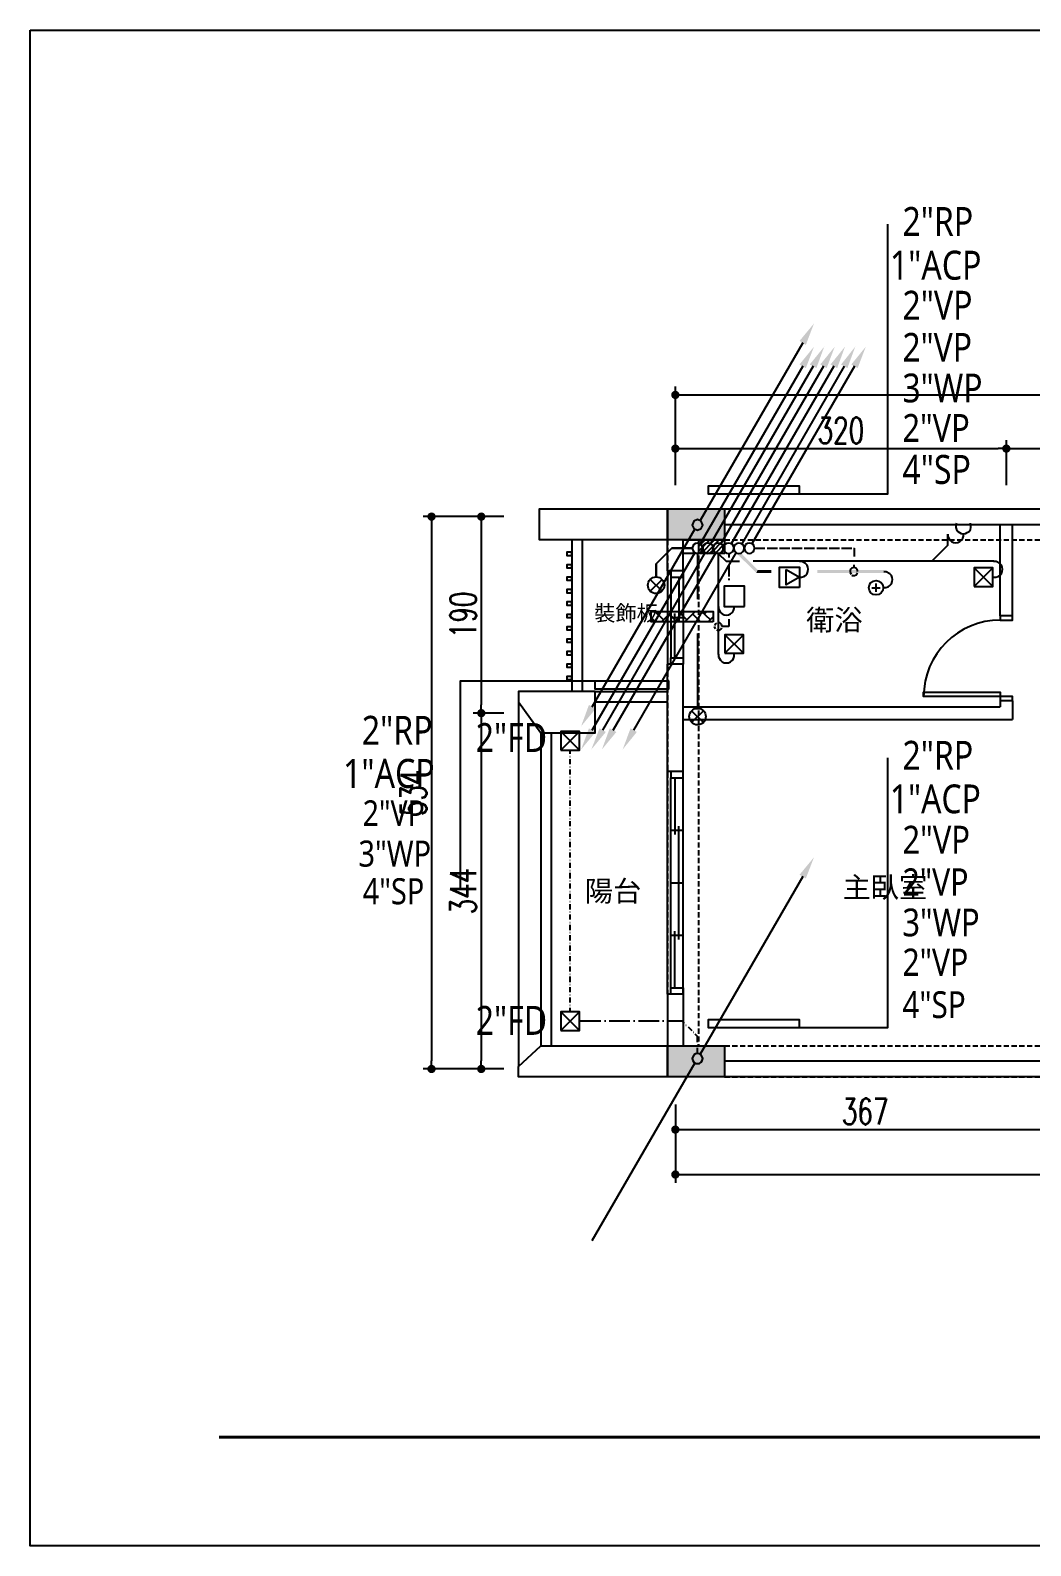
# Model space of a CAD drawing. Header units: inches. Extents: x 19 to 9919, y 324 to 1789.
# Drawn here: x 2619 to 3586, y 324 to 1789 of the extents above; entities that cross this region are included whole.
import ezdxf
from ezdxf.enums import TextEntityAlignment as Align

# ---------------------------------------------------------------- set-up
doc = ezdxf.new("R2010")
doc.units = ezdxf.units.IN
doc.header["$LTSCALE"] = 20
doc.header["$MEASUREMENT"] = 0
for name, pattern in [('DASHDOT', [1.4, 1, -0.2, 0, -0.2]), ('DASHED', [0.6, 0.5, -0.1]), ('HIDDEN', [0.375, 0.25, -0.125])]:
    doc.linetypes.add(name, pattern=pattern)
doc.layers.add('0_梁', color=30, linetype='HIDDEN', plot=False)
for name, color, linetype in [('17_柱', 6, 'Continuous'), ('19_RC牆', 4, 'Continuous'), ('20_裝飾構造物', 2, 'Continuous'), ('21_輕隔間牆', 65, 'Continuous'), ('22_平台、陽台、露台、室內階梯', 3, 'Continuous'), ('23_花台、雨庇', 3, 'Continuous'), ('24_樑', 7, 'Continuous'), ('26_樓梯、扶手、車道', 3, 'Continuous'), ('31_門窗', 134, 'Continuous'), ('34_開口', 7, 'Continuous'), ('44_空間名稱', 1, 'Continuous'), ('46_文字', 1, 'Continuous'), ('50_其他尺寸', 7, 'Continuous'), ('56_wall 材料_HATCH', 251, 'Continuous'), ('80_截斷線', 7, 'Continuous'), ('DW_Frame', 2, 'Continuous'), ('P-排水-冷氣ACP', 1, 'Continuous'), ('P-排水-套管', 5, 'Continuous'), ('P-排水-汙水SP', 30, 'Continuous'), ('P-排水-通氣VP', 3, 'Continuous'), ('P-排水-雜排水WP', 2, 'Continuous'), ('P-排水-雨水RP', 4, 'Continuous')]:
    doc.layers.add(name, color=color, linetype=linetype)
doc.styles.add('CHT', font='msjh.ttc')
doc.styles.add('DimStyUse', font='romans.shx', dxfattribs={"width": 0.7})
doc.styles.add('TG_NOTE_TEXT', font='simplex.shx', dxfattribs={"width": 0.75, "bigfont": 'chineset.shx'})
doc.styles.add('WJJ', font='')
doc.styles.get('WJJ').set_extended_font_data('Yu Gothic UI Light')
doc.dimstyles.new('DOTM', dxfattribs={"dimtxt": 25, "dimasz": 8, "dimexe": 8, "dimexo": 0.625, "dimgap": 5, "dimtad": 1, "dimdsep": 46, "dimtxsty": 'DimStyUse', "dimblk": 'DOT', "dimcen": 10, "dimdle": 8, "dimazin": 3, "dimtfac": 1, "dimtix": 1, "dimtmove": 2, "dimatfit": 3, "dimfxl": 10, "dimtolj": 1})
doc.dimstyles.new('DOTSLASHM', dxfattribs={"dimtxt": 25, "dimasz": 8, "dimexe": 8, "dimexo": 0.625, "dimgap": 5, "dimtad": 1, "dimdsep": 46, "dimtxsty": 'DimStyUse', "dimblk1": 'DOT', "dimblk2": 'ARCHTICK', "dimsah": 1, "dimcen": 10, "dimdle": 8, "dimazin": 3, "dimtfac": 1, "dimtix": 1, "dimtmove": 2, "dimatfit": 3, "dimfxl": 10, "dimtolj": 1})
doc.dimstyles.new('SLASHM', dxfattribs={"dimtxt": 25, "dimasz": 12, "dimexe": 10, "dimexo": 0.625, "dimgap": 5, "dimtad": 1, "dimdec": 1, "dimdsep": 46, "dimtxsty": 'DimStyUse', "dimblk": 'SLASH', "dimcen": 10, "dimdle": 10, "dimadec": 1, "dimazin": 2, "dimtfac": 1, "dimtix": 1, "dimtmove": 2, "dimatfit": 2, "dimldrblk": 'SLASH', "dimfxl": 1, "dimtolj": 1})

# ---------------------------------------------------------------- blocks, each defined once
blk = doc.blocks.new('A$Cc6de7170')
at = {"layer": '56_wall 材料_HATCH'}
h = blk.add_hatch(color=256, dxfattribs=at)
h.dxf.hatch_style = 1
h.paths.add_polyline_path([(55, 549), (55, 519), (0, 519), (0, 549)])
h = blk.add_hatch(color=256, dxfattribs=at)
h.dxf.hatch_style = 1
h.paths.add_polyline_path([(540.5, 494), (510.5, 494), (510.5, 549), (540.5, 549)])
h = blk.add_hatch(color=256, dxfattribs=at)
h.dxf.hatch_style = 1
h.paths.add_polyline_path([(986, 524), (986, 494), (931, 494), (931, 524)])
h = blk.add_hatch(color=256, dxfattribs=at)
h.dxf.hatch_style = 1
h.paths.add_polyline_path([(55, 30), (55, 0), (0, 0), (0, 30)])
h = blk.add_hatch(color=256, dxfattribs=at)
h.dxf.hatch_style = 1
h.paths.add_polyline_path([(540.5, 30), (540.5, 0), (490.5, 0), (490.5, 30)])
h = blk.add_hatch(color=256, dxfattribs=at)
h.dxf.hatch_style = 1
h.paths.add_polyline_path([(986, 30), (986, 0), (931, 0), (931, 30)])
at = {"layer": '17_柱'}
for points in [[(55, 549), (55, 519), (0, 519), (0, 549)], [(540.5, 494), (510.5, 494), (510.5, 549), (540.5, 549)], [(986, 524), (986, 494), (931, 494), (931, 524)], [(55, 30), (55, 0), (0, 0), (0, 30)], [(540.5, 30), (540.5, 0), (490.5, 0), (490.5, 30)], [(986, 30), (986, 0), (931, 0), (931, 30)]]:
    blk.add_lwpolyline(points, close=True, dxfattribs=at)
blk = doc.blocks.new('_Dot')
at = {"color": 0, "linetype": 'ByBlock', "lineweight": -2}
blk.add_line((-0.5, 0), (-1, 0), dxfattribs=at)
at = {"color": 0, "linetype": 'ByBlock', "const_width": 0.5}
blk.add_lwpolyline([(-0.25, 0, 1), (0.25, 0, 1)], format="xyb", close=True, dxfattribs=at)
blk = doc.blocks.new('*D99')
at = {"layer": '50_其他尺寸', "color": 0, "lineweight": -2}
for p, q in [((3242.9, 1349), (3242.9, 1392.3)), ((3562.9, 1349), (3562.9, 1392.3)), ((3250.9, 1384.3), (3554.9, 1384.3))]:
    blk.add_line(p, q, dxfattribs=at)
at = {"layer": 'Defpoints', "color": 0}
for p in [(3562.9, 1384.3), (3242.9, 1349), (3562.9, 1349)]:
    blk.add_point(p, dxfattribs=at)
at = {"layer": '50_其他尺寸', "color": 0, "lineweight": -2, "xscale": 8, "yscale": 8, "zscale": 8, "rotation": 180}
blk.add_blockref('_Dot', (3242.9, 1384.3), dxfattribs=at)
at = {"layer": '50_其他尺寸', "color": 0, "lineweight": -2, "xscale": 8, "yscale": 8, "zscale": 8}
blk.add_blockref('_Dot', (3562.9, 1384.3), dxfattribs=at)
at = {"layer": '50_其他尺寸', "color": 225, "insert": (3402.9, 1401.8), "char_height": 25, "attachment_point": 5, "style": 'DimStyUse'}
blk.add_mtext('\\A1;320', dxfattribs=at)
blk = doc.blocks.new('*D100')
at = {"layer": '50_其他尺寸', "color": 0, "lineweight": -2}
for p, q in [((3562.9, 1349), (3562.9, 1392.3)), ((3769.9, 1349), (3769.9, 1392.3)), ((3570.9, 1384.3), (3761.9, 1384.3))]:
    blk.add_line(p, q, dxfattribs=at)
at = {"layer": 'Defpoints', "color": 0}
for p in [(3769.9, 1384.3), (3562.9, 1349), (3769.9, 1349)]:
    blk.add_point(p, dxfattribs=at)
at = {"layer": '50_其他尺寸', "color": 0, "lineweight": -2, "xscale": 8, "yscale": 8, "zscale": 8, "rotation": 180}
blk.add_blockref('_Dot', (3562.9, 1384.3), dxfattribs=at)
at = {"layer": '50_其他尺寸', "color": 0, "lineweight": -2, "xscale": 8, "yscale": 8, "zscale": 8}
blk.add_blockref('_Dot', (3769.9, 1384.3), dxfattribs=at)
at = {"layer": '50_其他尺寸', "color": 225, "insert": (3666.4, 1401.8), "char_height": 25, "attachment_point": 5, "style": 'DimStyUse'}
blk.add_mtext('\\A1;207', dxfattribs=at)
blk = doc.blocks.new('*D105')
at = {"layer": '50_其他尺寸', "color": 0, "lineweight": -2}
for p, q in [((3242.9, 1349), (3242.9, 1444.2)), ((3250.9, 1436.2), (4185.9, 1436.2)), ((4193.9, 1349), (4193.9, 1444.2))]:
    blk.add_line(p, q, dxfattribs=at)
at = {"layer": 'Defpoints', "color": 0}
for p in [(4193.9, 1436.2), (3242.9, 1349), (4193.9, 1349)]:
    blk.add_point(p, dxfattribs=at)
at = {"layer": '50_其他尺寸', "color": 0, "lineweight": -2, "xscale": 8, "yscale": 8, "zscale": 8, "rotation": 180}
blk.add_blockref('_Dot', (3242.9, 1436.2), dxfattribs=at)
at = {"layer": '50_其他尺寸', "color": 0, "lineweight": -2, "xscale": 8, "yscale": 8, "zscale": 8}
blk.add_blockref('_Dot', (4193.9, 1436.2), dxfattribs=at)
at = {"layer": '50_其他尺寸', "color": 225, "insert": (3718.4, 1453.7), "char_height": 25, "attachment_point": 5, "style": 'DimStyUse'}
blk.add_mtext('\\A1;951', dxfattribs=at)
blk = doc.blocks.new('*D70')
at = {"layer": '50_其他尺寸', "color": 0, "lineweight": -2}
for p, q in [((3242.9, 750.1), (3242.9, 717.9)), ((3609.9, 750.1), (3609.9, 717.9)), ((3250.9, 725.9), (3601.9, 725.9))]:
    blk.add_line(p, q, dxfattribs=at)
at = {"layer": 'Defpoints', "color": 0}
for p in [(3242.9, 750.1), (3609.9, 750.1), (3609.9, 725.9)]:
    blk.add_point(p, dxfattribs=at)
at = {"layer": '50_其他尺寸', "color": 0, "lineweight": -2, "xscale": 8, "yscale": 8, "zscale": 8, "rotation": 180}
blk.add_blockref('_Dot', (3242.9, 725.9), dxfattribs=at)
at = {"layer": '50_其他尺寸', "color": 0, "lineweight": -2, "xscale": 8, "yscale": 8, "zscale": 8}
blk.add_blockref('_Dot', (3609.9, 725.9), dxfattribs=at)
at = {"layer": '50_其他尺寸', "color": 225, "insert": (3426.4, 743.4), "char_height": 25, "attachment_point": 5, "style": 'DimStyUse'}
blk.add_mtext('\\A1;367', dxfattribs=at)
blk = doc.blocks.new('_ArchTick')
at = {"color": 0, "linetype": 'ByBlock', "const_width": 0.15}
blk.add_lwpolyline([(-0.5, -0.5), (0.5, 0.5)], dxfattribs=at)
blk = doc.blocks.new('*D79')
at = {"layer": '50_其他尺寸', "color": 0, "lineweight": -2}
for p, q in [((3242.9, 750.1), (3242.9, 674.5)), ((4201.4, 750.1), (4201.4, 674.5)), ((3250.9, 682.5), (4209.4, 682.5))]:
    blk.add_line(p, q, dxfattribs=at)
at = {"layer": 'Defpoints', "color": 0}
for p in [(3242.9, 750.1), (4201.4, 750.1), (4201.4, 682.5)]:
    blk.add_point(p, dxfattribs=at)
at = {"layer": '50_其他尺寸', "color": 0, "lineweight": -2, "xscale": 8, "yscale": 8, "zscale": 8, "rotation": 180}
blk.add_blockref('_Dot', (3242.9, 682.5), dxfattribs=at)
at = {"layer": '50_其他尺寸', "color": 0, "lineweight": -2, "xscale": 8, "yscale": 8, "zscale": 8}
blk.add_blockref('_ArchTick', (4201.4, 682.5), dxfattribs=at)
at = {"layer": '50_其他尺寸', "color": 225, "insert": (3726.2, 700), "char_height": 25, "attachment_point": 5, "style": 'DimStyUse'}
blk.add_mtext('\\A1;958.5', dxfattribs=at)
blk = doc.blocks.new('*D80')
at = {"layer": '50_其他尺寸', "color": 0, "lineweight": -2}
for p, q in [((3077.1, 1318.5), (3047.3, 1318.5)), ((3055.3, 1310.5), (3055.3, 1136.5)), ((3077.1, 1128.5), (3047.3, 1128.5))]:
    blk.add_line(p, q, dxfattribs=at)
at = {"layer": 'Defpoints', "color": 0}
for p in [(3077.1, 1318.5), (3055.3, 1128.5), (3077.1, 1128.5)]:
    blk.add_point(p, dxfattribs=at)
at = {"layer": '50_其他尺寸', "color": 0, "lineweight": -2, "xscale": 8, "yscale": 8, "zscale": 8}
for p, rotation in [((3055.3, 1318.5), 90), ((3055.3, 1128.5), 270)]:
    blk.add_blockref('_Dot', p, dxfattribs=dict(at, rotation=rotation))
at = {"layer": '50_其他尺寸', "color": 225, "insert": (3037.8, 1223.5), "char_height": 25, "attachment_point": 5, "rotation": 90, "style": 'DimStyUse'}
blk.add_mtext('\\A1;190', dxfattribs=at)
blk = doc.blocks.new('*D81')
at = {"layer": '50_其他尺寸', "color": 0, "lineweight": -2}
for p, q in [((3077.1, 1128.5), (3047.3, 1128.5)), ((3055.3, 1120.5), (3055.3, 792.5)), ((3077.1, 784.5), (3047.3, 784.5))]:
    blk.add_line(p, q, dxfattribs=at)
at = {"layer": 'Defpoints', "color": 0}
for p in [(3077.1, 1128.5), (3055.3, 784.5), (3077.1, 784.5)]:
    blk.add_point(p, dxfattribs=at)
at = {"layer": '50_其他尺寸', "color": 0, "lineweight": -2, "xscale": 8, "yscale": 8, "zscale": 8}
for p, rotation in [((3055.3, 1128.5), 90), ((3055.3, 784.5), 270)]:
    blk.add_blockref('_Dot', p, dxfattribs=dict(at, rotation=rotation))
at = {"layer": '50_其他尺寸', "color": 225, "insert": (3037.8, 956.5), "char_height": 25, "attachment_point": 5, "rotation": 90, "style": 'DimStyUse'}
blk.add_mtext('\\A1;344', dxfattribs=at)
blk = doc.blocks.new('*D82')
at = {"layer": '50_其他尺寸', "color": 0, "lineweight": -2}
for p, q in [((3077.1, 1318.5), (2999.2, 1318.5)), ((3007.2, 1310.5), (3007.2, 792.5)), ((3077.1, 784.5), (2999.2, 784.5))]:
    blk.add_line(p, q, dxfattribs=at)
at = {"layer": 'Defpoints', "color": 0}
for p in [(3077.1, 1318.5), (3007.2, 784.5), (3077.1, 784.5)]:
    blk.add_point(p, dxfattribs=at)
at = {"layer": '50_其他尺寸', "color": 0, "lineweight": -2, "xscale": 8, "yscale": 8, "zscale": 8}
for p, rotation in [((3007.2, 1318.5), 90), ((3007.2, 784.5), 270)]:
    blk.add_blockref('_Dot', p, dxfattribs=dict(at, rotation=rotation))
at = {"layer": '50_其他尺寸', "color": 225, "insert": (2989.7, 1051.5), "char_height": 25, "attachment_point": 5, "rotation": 90, "style": 'DimStyUse'}
blk.add_mtext('\\A1;534', dxfattribs=at)
blk = doc.blocks.new('*U11')
at = {"color": 0}
for p, q in [((0, 15), (0, 0)), ((6, 15), (59, 15)), ((32.5, 3), (32.5, 15)), ((6, 11), (36.5, 11)), ((6, 3), (59, 3)), ((59, 7), (28.5, 7))]:
    blk.add_line(p, q, dxfattribs=at)
at = {"layer": 'DW_Frame'}
for points in [[(0, 3), (6, 3), (6, 15), (0, 15)], [(65, 3), (59, 3), (59, 15), (65, 15)]]:
    blk.add_lwpolyline(points, dxfattribs=at)
blk = doc.blocks.new('*U13')
at = {"color": 0}
for p, q in [((0, -15), (0, 0)), ((6, -3), (84, -3)), ((6, -11), (49, -11)), ((84, -7), (41, -7)), ((45, -3), (45, -15)), ((6, -15), (84, -15))]:
    blk.add_line(p, q, dxfattribs=at)
at = {"layer": 'DW_Frame'}
for points in [[(0, -3), (6, -3), (6, -15), (0, -15)], [(90, -3), (84, -3), (84, -15), (90, -15)]]:
    blk.add_lwpolyline(points, dxfattribs=at)
blk = doc.blocks.new('*U14')
at = {"color": 0}
for p, q in [((0, -15), (0, 0)), ((6, -3), (209, -3)), ((6, -7), (60.75, -7)), ((52.75, -11), (162.25, -11)), ((56.75, -3), (56.75, -15)), ((107.5, -3), (107.5, -15)), ((209, -7), (154.25, -7)), ((158.25, -3), (158.25, -15)), ((6, -15), (209, -15))]:
    blk.add_line(p, q, dxfattribs=at)
at = {"layer": 'DW_Frame'}
for points in [[(0, -3), (6, -3), (6, -15), (0, -15)], [(215, -3), (209, -3), (209, -15), (215, -15)]]:
    blk.add_lwpolyline(points, dxfattribs=at)
blk = doc.blocks.new('*U60')
at = {"color": 0}
for p, q in [((0, -15), (0, 0)), ((6, -3), (154, -3)), ((6, -11), (84, -11)), ((154, -7), (76, -7)), ((80, -3), (80, -15)), ((6, -15), (154, -15))]:
    blk.add_line(p, q, dxfattribs=at)
at = {"layer": 'DW_Frame'}
for points in [[(0, -3), (6, -3), (6, -15), (0, -15)], [(160, -3), (154, -3), (154, -15), (160, -15)]]:
    blk.add_lwpolyline(points, dxfattribs=at)
blk = doc.blocks.new('SLASH')
at = {"color": 7}
blk.add_line((-1, 0), (1, 0), dxfattribs=at)
at = {"color": 225, "linetype": 'Continuous'}
blk.add_line((-0.5, -0.5), (0.5, 0.5), dxfattribs=at)
blk = doc.blocks.new('*D65')
at = {"layer": '50_其他尺寸', "color": 0, "lineweight": -2}
for p, q in [((765, 397.4), (787, 397.4)), ((779, 389.4), (779, 315.5)), ((765, 307.5), (787, 307.5))]:
    blk.add_line(p, q, dxfattribs=at)
at = {"layer": 'Defpoints', "color": 0}
for p in [(765, 397.4), (765, 307.5), (779, 307.5)]:
    blk.add_point(p, dxfattribs=at)
at = {"layer": '50_其他尺寸', "color": 0, "lineweight": -2, "xscale": 8, "yscale": 8, "zscale": 8}
for p, rotation in [((779, 397.4), 90), ((779, 307.5), 270)]:
    blk.add_blockref('SLASH', p, dxfattribs=dict(at, rotation=rotation))
at = {"layer": '50_其他尺寸', "color": 225, "insert": (761.5, 352.5), "char_height": 25, "attachment_point": 5, "rotation": 90, "style": 'DimStyUse'}
blk.add_mtext('\\A1;90', dxfattribs=at)
blk = doc.blocks.new('*D66')
at = {"layer": '50_其他尺寸', "color": 0, "lineweight": -2}
for p, q in [((789, 494), (769.8, 494)), ((777.8, 412), (777.8, 486)), ((789, 404), (769.8, 404))]:
    blk.add_line(p, q, dxfattribs=at)
at = {"layer": 'Defpoints', "color": 0}
for p in [(777.8, 494), (789, 494), (789, 404)]:
    blk.add_point(p, dxfattribs=at)
at = {"layer": '50_其他尺寸', "color": 0, "lineweight": -2, "xscale": 8, "yscale": 8, "zscale": 8}
for p, rotation in [((777.8, 494), 90), ((777.8, 404), 270)]:
    blk.add_blockref('SLASH', p, dxfattribs=dict(at, rotation=rotation))
at = {"layer": '50_其他尺寸', "color": 225, "insert": (760.3, 449), "char_height": 25, "attachment_point": 5, "rotation": 90, "style": 'DimStyUse'}
blk.add_mtext('\\A1;90', dxfattribs=at)
blk = doc.blocks.new('A$C11e5d1e7')
at = {"layer": '0_梁', "color": 0}
for p, q in [((55, 549), (510.5, 549)), ((0, 519), (0, 30)), ((30, 519), (30, 30)), ((55, 519), (510.5, 519)), ((540.5, 524), (931, 524)), ((510.5, 35), (510.5, 494)), ((540.5, 494), (931, 494)), ((540.5, 35), (540.5, 494)), ((956, 494), (956, 30)), ((986, 494), (986, 30)), ((540.5, 307.5), (956, 307.5)), ((540.5, 277.5), (956, 277.5)), ((55, 30), (490.5, 30)), ((540.5, 30), (931, 30)), ((55, 0), (490.5, 0)), ((540.5, 0), (931, 0))]:
    blk.add_line(p, q, dxfattribs=at)
blk = doc.blocks.new('*U8')
at = {"color": 0}
for p, q in [((-4, -12), (-4, 0)), ((78, -12), (78, 0))]:
    blk.add_line(p, q, dxfattribs=at)
blk.add_lwpolyline([(0, 0), (0, 74), (4.4, 74), (4.4, 0)], close=True, dxfattribs=at)
blk.add_arc((0, 0), 74, 0, 90, dxfattribs=at)
at = {"layer": 'DW_Frame'}
for points in [[(-4, -12), (0, -12), (0, 0), (-4, 0)], [(78, 0), (74, 0), (74, -12), (78, -12)]]:
    blk.add_lwpolyline(points, dxfattribs=at)
at = {"color": 0, "style": 'TG_NOTE_TEXT', "width": 0.5, "flags": 1}
for tag, height, p in [('WH', 20, (82.3, 5)), ('DESC', 10, (22, 5))]:
    blk.add_attdef(tag, text='', height=height, dxfattribs=at).set_placement(p, align=Align.BOTTOM_LEFT)
for tag, p in [('NO', (-5, 5)), ('TYPE', (22, 5))]:
    blk.add_attdef(tag, text='', height=10, dxfattribs=at).set_placement(p, align=Align.BOTTOM_RIGHT)
blk = doc.blocks.new('D_ACP')
for p, q in [((-5.7, -5.7), (5.7, 5.7)), ((-5.7, 5.7), (5.7, -5.7))]:
    blk.add_line(p, q)
blk.add_circle((0, 0), 8)
blk = doc.blocks.new('D_FD')
for p, q in [((-9, -9), (9, 9)), ((-9, 9), (9, -9))]:
    blk.add_line(p, q)
blk.add_lwpolyline([(-9, -9), (9, -9), (9, 9), (-9, 9)], close=True)
blk = doc.blocks.new('D_SPOUT')
for p, q in [((-4, 0), (4, 0)), ((0, -4), (0, 4))]:
    blk.add_line(p, q)
blk.add_circle((0, 0), 7)
blk = doc.blocks.new('A$C6b783a5e')
at = {"layer": '21_輕隔間牆'}
h = blk.add_hatch(dxfattribs=at)
h.set_pattern_fill('ANSI31', color=256)
h.set_pattern_definition([(45, (191.4007, -12156.682), (-2.245064, 2.245064), [])])
h.paths.add_polyline_path([(55, 519), (30, 519), (30, 506), (55, 506)])
h = blk.add_hatch(dxfattribs=at)
h.set_pattern_fill('ANSI31', color=256)
h.set_pattern_definition([(45, (171.4007, -12161.682), (-2.245064, 2.245064), [])])
h.paths.add_polyline_path([(510.5, 43), (490.5, 43), (490.5, 30), (510.5, 30)])
at = {"layer": '19_RC牆'}
for p, q in [((55, 549), (510.5, 549)), ((55, 534), (510.5, 534)), ((0, 489), (0, 519)), ((15, 489), (15, 519)), ((931, 524), (540.5, 524)), ((931, 509), (540.5, 509)), ((15, 489), (0, 489)), ((951, 494), (951, 307.5)), ((966, 494), (966, 292.5)), ((15, 399), (0, 399)), ((0, 295), (0, 399)), ((15, 295), (15, 399)), ((15, 295), (0, 295)), ((875.5, 307.5), (860.5, 307.5)), ((860.5, 252), (860.5, 307.5)), ((875.5, 252), (875.5, 307.5)), ((940.5, 307.5), (951, 307.5)), ((940.5, 292.5), (940.5, 307.5)), ((940.5, 292.5), (966, 292.5)), ((860.5, 252), (875.5, 252)), ((860.5, 92), (860.5, 15)), ((860.5, 92), (875.5, 92)), ((875.5, 92), (875.5, 15)), ((0, 80), (0, 30)), ((15, 80), (0, 80)), ((15, 80), (15, 30)), ((490.5, 15), (55, 15)), ((860.5, 15), (540.5, 15)), ((931, 15), (875.5, 15)), ((490.5, 0), (55, 0)), ((931, 0), (540.5, 0))]:
    blk.add_line(p, q, dxfattribs=at)
at = {"layer": '20_裝飾構造物'}
for points in [[(0, 549), (0, 519), (-124, 519), (-124, 549)], [(-124, 372.5), (-144, 372.5), (-144, 362.5), (-122.5, 332.5), (-70, 332.5), (-70, 372.5)], [(966, 292.5), (986, 292.5), (986, 322.5), (966, 322.5)], [(-124, 0), (-144, 0), (-144, 10), (-122.5, 30), (0, 30), (0, 0)]]:
    blk.add_lwpolyline(points, close=True, dxfattribs=at)
at = {"layer": '21_輕隔間牆'}
for points in [[(15, 519), (55, 519), (55, 506), (15, 506)], [(490.5, 43), (540.5, 43), (540.5, 30), (490.5, 30)]]:
    blk.add_lwpolyline(points, close=True, dxfattribs=at)
at = {"layer": '22_平台、陽台、露台、室內階梯'}
for p, q in [((-70, 372.5), (0, 372.5)), ((-70, 362.5), (0, 362.5)), ((-122.5, 332.5), (-122.5, 30)), ((-112.5, 332.5), (-112.5, 30)), ((956, 292.5), (956, 30)), ((966, 292.5), (966, 30)), ((986, 292.5), (986, 30))]:
    blk.add_line(p, q, dxfattribs=at)
at = {"layer": '23_花台、雨庇'}
for p, q in [((-92.5, 519), (-92.5, 372.5)), ((-82.5, 519), (-82.5, 372.5)), ((986, 494), (986, 322.5)), ((-144, 362.5), (-144, 10))]:
    blk.add_line(p, q, dxfattribs=at)
for points in [[(-92.5, 507), (-97.5, 507), (-97.5, 504), (-92.5, 504)], [(-92.5, 495), (-97.5, 495), (-97.5, 492), (-92.5, 492)], [(-92.5, 483), (-97.5, 483), (-97.5, 480), (-92.5, 480)], [(-92.5, 471), (-97.5, 471), (-97.5, 468), (-92.5, 468)], [(-92.5, 459), (-97.5, 459), (-97.5, 456), (-92.5, 456)], [(-92.5, 447), (-97.5, 447), (-97.5, 444), (-92.5, 444)], [(-92.5, 435), (-97.5, 435), (-97.5, 432), (-92.5, 432)], [(-92.5, 423), (-97.5, 423), (-97.5, 420), (-92.5, 420)], [(-92.5, 411), (-97.5, 411), (-97.5, 408), (-92.5, 408)], [(-92.5, 399), (-97.5, 399), (-97.5, 396), (-92.5, 396)], [(-92.5, 387), (-97.5, 387), (-97.5, 384), (-92.5, 384)]]:
    blk.add_lwpolyline(points, close=True, dxfattribs=at)
at = {"layer": '24_樑'}
for p, q in [((30, 519), (30, 506)), ((797.06, 494), (931, 494)), ((510.5, 43), (510.5, 30))]:
    blk.add_line(p, q, dxfattribs=at)
at = {"layer": '26_樓梯、扶手、車道'}
for p, q in [((693, 413.25), (693, 509)), ((717, 413.25), (717, 509)), ((741, 413.25), (741, 509)), ((765, 413.25), (765, 509)), ((789, 413.25), (789, 509)), ((813, 413.25), (813, 494)), ((837, 413.25), (837, 494)), ((861, 413.25), (861, 494)), ((693, 451.5), (789, 451.5)), ((906.13, 451.5), (813, 451.5)), ((906.13, 451.5), (906.13, 351.5)), ((693, 397.45), (693, 408.25)), ((861, 404.05), (693, 404.05)), ((861, 397.45), (693, 397.45)), ((717, 404.05), (717, 408.25)), ((741, 404.05), (741, 408.25)), ((741, 397.45), (741, 393.25)), ((765, 404.05), (765, 408.25)), ((765, 397.45), (765, 393.25)), ((789, 404.05), (789, 408.25)), ((789, 397.45), (789, 393.25)), ((813, 404.05), (813, 408.25)), ((813, 397.45), (813, 393.25)), ((837, 404.05), (837, 408.25)), ((837, 397.45), (837, 393.25)), ((861, 393.25), (861, 408.25)), ((741, 388.25), (741, 307.5)), ((765, 388.25), (765, 307.5)), ((789, 388.25), (789, 307.5)), ((813, 388.25), (813, 307.5)), ((837, 388.25), (837, 307.5)), ((861, 388.25), (861, 307.5)), ((741, 351.5), (906.13, 351.5))]:
    blk.add_line(p, q, dxfattribs=at)
at = {"layer": '26_樓梯、扶手、車道', "const_width": 0.25}
for points in [[(785.9, 461.26), (789, 451.5), (785.9, 441.74)], [(816.1, 461.26), (813, 451.5), (816.1, 441.74)]]:
    blk.add_lwpolyline(points, dxfattribs=at)
at = {"layer": '26_樓梯、扶手、車道'}
for points in [[(809, 413.25), (871, 413.25), (871, 388.25), (683, 388.25), (683, 413.25), (805.94, 413.25)], [(810, 408.25), (866, 408.25), (866, 393.25), (688, 393.25), (688, 408.25), (806.94, 408.25)]]:
    blk.add_lwpolyline(points, dxfattribs=at)
for centre in [(693, 451.5), (741, 351.5)]:
    blk.add_circle(centre, 3.75, dxfattribs=at)
at = {"layer": '31_門窗'}
for p, q in [((0, 489), (0, 399)), ((15, 489), (15, 399)), ((0, 80), (0, 295)), ((15, 80), (15, 295)), ((875.5, 307.5), (940.5, 307.5)), ((875.5, 292.5), (940.5, 292.5)), ((860.5, 252), (860.5, 92)), ((875.5, 252), (875.5, 92))]:
    blk.add_line(p, q, dxfattribs=at)
at = {"layer": '34_開口'}
for p, q in [((693, 404.05), (861, 397.45)), ((861, 404.05), (693, 397.45))]:
    blk.add_line(p, q, dxfattribs=at)
at = {"layer": '80_截斷線'}
for p, q in [((802.66, 460.98), (793.06, 509)), ((807.94, 404.05), (798.31, 452.14))]:
    blk.add_line(p, q, dxfattribs=at)
at = {"layer": '80_截斷線', "linetype": 'Continuous'}
blk.add_lwpolyline([(811, 404.05), (801.47, 451.66), (794.24, 452.76), (806.73, 460.36), (799.51, 461.46), (790, 509)], dxfattribs=at)
at = {"layer": '31_門窗', "xscale": -1.000000000000003, "rotation": 90}
blk.add_blockref('*U13', (0, 489), dxfattribs=at)
at = {"layer": '31_門窗'}
for name, p, rotation in [('*U14', (0, 80), 90), ('*U60', (875.5, 252), 270)]:
    blk.add_blockref(name, p, dxfattribs=dict(at, rotation=rotation))
blk.add_blockref('*U11', (875.5, 292.5), dxfattribs=at)
at = {"layer": '44_空間名稱', "style": 'WJJ'}
for s, height, p in [('裝飾板', 15, (-40.18, 448.21)), ('陽台', 20, (-52.7, 179.57)), ('陽台', 20, (919.21, 147.78))]:
    blk.add_text(s, height=height, dxfattribs=at).set_placement(p, align=Align.MIDDLE_CENTER)
at = {"layer": '46_文字', "style": 'WJJ'}
for s, p in [('UP17', (673, 451.5)), ('DN19', (721, 351.5))]:
    blk.add_text(s, height=15, rotation=270, dxfattribs=at).set_placement(p, align=Align.MIDDLE)
for s, p in [('1', (693, 413.25)), ('2', (717, 413.25)), ('3', (741, 413.25)), ('4', (765, 413.25)), ('5', (789, 413.25)), ('19', (720.22, 307.5)), ('18', (741, 307.5)), ('17', (765, 307.5)), ('16', (789, 307.5)), ('15', (813, 307.5)), ('14', (837, 307.5)), ('13', (861, 307.5))]:
    blk.add_text(s, height=8, dxfattribs=at).set_placement(p)
at = {"layer": '50_其他尺寸'}
for base, p1, p2, picture, middle in [((777.76314816, 494), (789, 404.05), (789, 494), '*D66', (760.26314816, 449.025)), ((779.00540878, 307.5), (765, 397.45), (765, 307.5), '*D65', (761.50540878, 352.475))]:
    dim = blk.add_linear_dim(base=base, p1=p1, p2=p2, angle=90, dimstyle='SLASHM', override={"dimtxt": 25, "dimasz": 8, "dimexe": 8, "dimexo": 0, "dimgap": 5, "dimdle": 8}, dxfattribs=at)
    dim.commit()
    dim.dimension.update_dxf_attribs({"geometry": picture, "text_midpoint": middle})

msp = doc.modelspace()

# ---------------------------------------------------------------- hatches: boundary and pattern name
at = {"layer": 'P-排水-冷氣ACP'}
h = msp.add_hatch(color=256, dxfattribs=at)
h.dxf.hatch_style = 1
h.paths.add_polyline_path([(3362.949, 1465.607), (3369.065, 1462.112), (3376.928, 1482.789), (3362.949, 1465.607)])
h = msp.add_hatch(color=256, dxfattribs=at)
h.dxf.hatch_style = 1
h.paths.add_polyline_path([(3165.787, 1110.307), (3159.38, 1113.802), (3151.808, 1093.416), (3165.787, 1110.307)])
at = {"layer": 'P-排水-汙水SP'}
h = msp.add_hatch(color=256, dxfattribs=at)
h.dxf.hatch_style = 1
h.paths.add_polyline_path([(3403.139, 1465.607), (3409.254, 1462.112), (3416.826, 1482.789), (3403.139, 1465.607)])
h = msp.add_hatch(color=256, dxfattribs=at)
h.dxf.hatch_style = 1
h.paths.add_polyline_path([(3305.577, 1284.171), (3303.247, 1281.841), (3322.468, 1266.989), (3305.577, 1284.171)])
h = msp.add_hatch(color=256, dxfattribs=at)
h.dxf.hatch_style = 1
h.paths.add_polyline_path([(3303.247, 1281.841), (3322.468, 1266.989), (3321.303, 1264.076), (3303.247, 1281.841)])
h = msp.add_hatch(color=256, dxfattribs=at)
h.dxf.hatch_style = 1
h.paths.add_polyline_path([(3322.468, 1266.989), (3321.303, 1264.076), (3335.573, 1266.989), (3322.468, 1266.989)])
h = msp.add_hatch(color=256, dxfattribs=at)
h.dxf.hatch_style = 1
h.paths.add_polyline_path([(3321.303, 1264.076), (3335.573, 1266.989), (3335.573, 1264.076), (3321.303, 1264.076)])
h = msp.add_hatch(color=256, dxfattribs=at)
h.dxf.hatch_style = 1
h.paths.add_polyline_path([(3380.131, 1266.989), (3380.131, 1264.076), (3444.493, 1266.989), (3380.131, 1266.989)])
h = msp.add_hatch(color=256, dxfattribs=at)
h.dxf.hatch_style = 1
h.paths.add_polyline_path([(3380.131, 1264.076), (3444.493, 1266.989), (3444.493, 1264.076), (3380.131, 1264.076)])
h = msp.add_hatch(color=256, dxfattribs=at)
h.dxf.hatch_style = 1
h.paths.add_polyline_path([(3205.685, 1110.307), (3199.569, 1113.802), (3191.997, 1093.416), (3205.685, 1110.307)])
at = {"layer": 'P-排水-通氣VP'}
h = msp.add_hatch(color=256, dxfattribs=at)
h.dxf.hatch_style = 1
h.paths.add_polyline_path([(3372.851, 1465.607), (3379.258, 1462.112), (3386.83, 1482.789), (3372.851, 1465.607)])
h = msp.add_hatch(color=256, dxfattribs=at)
h.dxf.hatch_style = 1
h.paths.add_polyline_path([(3392.946, 1465.607), (3399.353, 1462.112), (3406.925, 1482.789), (3392.946, 1465.607)])
h = msp.add_hatch(color=256, dxfattribs=at)
h.dxf.hatch_style = 1
h.paths.add_polyline_path([(3413.04, 1465.607), (3419.156, 1462.112), (3427.019, 1482.789), (3413.04, 1465.607)])
h = msp.add_hatch(color=256, dxfattribs=at)
h.dxf.hatch_style = 1
h.paths.add_polyline_path([(3175.689, 1110.307), (3169.573, 1113.802), (3161.71, 1093.416), (3175.689, 1110.307)])
at = {"layer": 'P-排水-雜排水WP'}
h = msp.add_hatch(color=256, dxfattribs=at)
h.dxf.hatch_style = 1
h.paths.add_polyline_path([(3383.044, 1465.607), (3389.16, 1462.112), (3397.023, 1482.789), (3383.044, 1465.607)])
h = msp.add_hatch(color=256, dxfattribs=at)
h.dxf.hatch_style = 1
h.paths.add_polyline_path([(3185.882, 1110.307), (3179.475, 1113.802), (3171.903, 1093.416), (3185.882, 1110.307)])
at = {"layer": 'P-排水-雨水RP'}
h = msp.add_hatch(color=256, dxfattribs=at)
h.dxf.hatch_style = 1
h.paths.add_polyline_path([(3362.949, 1488.323), (3369.065, 1484.537), (3376.928, 1505.214), (3362.949, 1488.323)])
h = msp.add_hatch(color=256, dxfattribs=at)
h.dxf.hatch_style = 1
h.paths.add_polyline_path([(3165.787, 1132.732), (3159.38, 1136.518), (3151.808, 1115.841), (3165.787, 1132.732)])
h = msp.add_hatch(color=256, dxfattribs=at)
h.dxf.hatch_style = 1
h.paths.add_polyline_path([(3362.949, 972.265), (3369.065, 968.77), (3376.928, 989.156), (3362.949, 972.265)])

# ---------------------------------------------------------------- linework, layer by layer
at = {"layer": '21_輕隔間牆'}
for p, q in [((3556.925, 1222.489), (3556.925, 1310.989)), ((3568.925, 1222.489), (3568.925, 1310.989)), ((3568.925, 1222.489), (3556.925, 1222.489)), ((3250.425, 1134.489), (3556.925, 1134.489)), ((3556.925, 1140.489), (3556.925, 1134.489)), ((3568.925, 1140.489), (3556.925, 1140.489)), ((3568.925, 1140.489), (3568.925, 1122.489)), ((3250.425, 1122.489), (3568.925, 1122.489))]:
    msp.add_line(p, q, dxfattribs=at)
at = {"layer": '46_文字', "const_width": 3}
msp.add_lwpolyline([(2801.584, 428.627), (4441.584, 428.627)], dxfattribs=at)
at = {"layer": 'Defpoints'}
msp.add_lwpolyline([(2619.328, 1788.65), (4719.328, 1788.65), (4719.328, 323.65), (2619.328, 323.65)], close=True, dxfattribs=at)
at = {"layer": 'P-排水-冷氣ACP'}
for points in [[(3366.152, 1463.86), (3266.843, 1292.326)], [(3224.324, 1259.999), (3224.324, 1272.813), (3239.468, 1287.957), (3259.271, 1287.957), (3259.854, 1285.918), (3260.727, 1284.462), (3262.475, 1283.297), (3264.222, 1283.006), (3266.261, 1283.297), (3268.008, 1284.462), (3268.882, 1285.918), (3269.464, 1287.957), (3268.882, 1289.996), (3268.008, 1291.452), (3266.261, 1292.617), (3264.222, 1292.908), (3262.475, 1292.617), (3260.727, 1291.452), (3259.854, 1289.996), (3259.271, 1287.957), (3239.468, 1287.957), (3224.324, 1272.813), (3224.324, 1259.999)], [(3269.464, 1287.957), (3268.882, 1289.996), (3268.008, 1291.452), (3266.261, 1292.617), (3264.222, 1292.908), (3262.475, 1292.617), (3260.727, 1291.452), (3259.854, 1289.996), (3259.271, 1287.957), (3259.854, 1285.918), (3260.727, 1284.462), (3262.475, 1283.297), (3264.222, 1283.006), (3266.261, 1283.297), (3268.008, 1284.462), (3268.882, 1285.918), (3269.464, 1287.957)], [(3162.583, 1112.055), (3261.892, 1283.589)], [(3264.222, 1283.006), (3264.222, 1238.739)], [(3264.222, 1283.006), (3264.222, 1238.739)], [(3350.135, 1267.28), (3362.949, 1259.999), (3350.135, 1252.427), (3350.135, 1267.28)], [(3279.366, 1216.897), (3219.373, 1216.897), (3219.373, 1226.799), (3279.366, 1226.799), (3279.366, 1216.897)], [(3279.366, 1216.897), (3219.373, 1216.897), (3219.373, 1226.799), (3279.366, 1226.799), (3279.366, 1216.897)], [(3221.703, 1216.897), (3219.373, 1219.518)], [(3219.373, 1218.062), (3219.955, 1218.645)], [(3231.313, 1218.645), (3223.159, 1226.799)], [(3231.313, 1218.645), (3223.159, 1226.799)], [(3225.489, 1224.469), (3228.11, 1226.799)], [(3229.566, 1216.897), (3239.468, 1226.799)], [(3229.566, 1216.897), (3239.468, 1226.799)], [(3244.419, 1216.897), (3236.847, 1224.469)], [(3244.419, 1216.897), (3236.847, 1224.469)], [(3240.924, 1216.897), (3242.671, 1218.645)], [(3254.029, 1218.645), (3245.875, 1226.799)], [(3254.029, 1218.645), (3245.875, 1226.799)], [(3248.205, 1224.469), (3250.826, 1226.799)], [(3251.991, 1216.897), (3262.184, 1226.799)], [(3251.991, 1216.897), (3262.184, 1226.799)], [(3267.134, 1216.897), (3259.562, 1224.469)], [(3267.134, 1216.897), (3259.562, 1224.469)], [(3263.348, 1216.897), (3265.387, 1218.645)], [(3276.745, 1218.645), (3268.299, 1226.799)], [(3276.745, 1218.645), (3268.299, 1226.799)], [(3270.92, 1224.469), (3273.542, 1226.799)], [(3274.706, 1216.897), (3279.366, 1221.557)], [(3274.706, 1216.897), (3279.366, 1221.557)], [(3264.222, 1205.539), (3264.222, 1133.314)], [(3264.222, 1205.539), (3264.222, 1133.314)]]:
    msp.add_lwpolyline(points, dxfattribs=at)
at = {"layer": 'P-排水-套管'}
for points in [[(3362.949, 1340.67), (3362.949, 1347.95), (3274.706, 1347.95), (3274.706, 1340.67), (3448.279, 1340.67), (3448.279, 1601.32)], [(3164.913, 1159.525), (3164.913, 1151.953), (3236.555, 1151.953), (3236.555, 1159.525), (3035.025, 1159.525), (3035.025, 957.412)], [(3362.949, 824.611), (3362.949, 832.183), (3274.706, 832.183), (3274.706, 824.611), (3448.279, 824.611), (3448.279, 1085.261)]]:
    msp.add_lwpolyline(points, dxfattribs=at)
at = {"layer": 'P-排水-汙水SP'}
for points in [[(3406.051, 1463.86), (3307.033, 1292.326)], [(3309.363, 1287.957), (3309.071, 1289.996), (3307.907, 1291.452), (3306.45, 1292.617), (3304.412, 1292.908), (3302.373, 1292.617), (3300.917, 1291.452), (3299.752, 1289.996), (3299.461, 1287.957), (3299.752, 1285.918), (3300.917, 1284.462), (3302.373, 1283.297), (3304.412, 1283.006), (3306.45, 1283.297), (3307.907, 1284.462), (3309.071, 1285.918), (3309.363, 1287.957)], [(3299.461, 1287.957), (3299.752, 1285.918), (3300.917, 1284.462), (3302.373, 1283.297), (3304.412, 1283.006), (3306.45, 1283.297), (3307.907, 1284.462), (3309.071, 1285.918), (3309.363, 1287.957), (3309.071, 1289.996), (3307.907, 1291.452), (3306.45, 1292.617), (3304.412, 1292.908), (3302.373, 1292.617), (3300.917, 1291.452), (3299.752, 1289.996), (3299.461, 1287.957)], [(3202.773, 1112.055), (3301.791, 1283.589)], [(3444.493, 1250.097), (3446.532, 1250.097), (3448.57, 1250.68), (3450.318, 1251.845), (3451.774, 1253.592), (3452.647, 1255.631), (3452.939, 1257.669), (3452.647, 1259.708), (3451.774, 1261.746), (3450.318, 1263.203), (3446.823, 1265.241), (3444.493, 1265.241)]]:
    msp.add_lwpolyline(points, dxfattribs=at)
at = {"layer": 'P-排水-通氣VP'}
for points in [[(3376.054, 1463.86), (3276.745, 1292.326)], [(3396.149, 1463.86), (3296.84, 1292.326)], [(3416.244, 1463.86), (3316.935, 1292.326)], [(3279.366, 1287.957), (3279.075, 1289.996), (3277.91, 1291.452), (3276.163, 1292.617), (3274.415, 1292.908), (3272.377, 1292.617), (3270.92, 1291.452), (3269.756, 1289.996), (3269.464, 1287.957), (3269.756, 1285.918), (3270.92, 1284.462), (3272.377, 1283.297), (3274.415, 1283.006), (3276.163, 1283.297), (3277.91, 1284.462), (3279.075, 1285.918), (3279.366, 1287.957)], [(3269.464, 1287.957), (3269.756, 1285.918), (3270.921, 1284.462), (3272.377, 1283.297), (3274.415, 1283.006), (3276.163, 1283.297), (3277.91, 1284.462), (3279.075, 1285.918), (3279.366, 1287.957), (3279.075, 1289.996), (3277.91, 1291.452), (3276.163, 1292.617), (3274.415, 1292.908), (3272.377, 1292.617), (3270.921, 1291.452), (3269.756, 1289.996), (3269.464, 1287.957)], [(3299.461, 1287.957), (3299.17, 1289.996), (3298.005, 1291.452), (3296.257, 1292.617), (3294.51, 1292.908), (3292.471, 1292.617), (3290.724, 1291.452), (3289.85, 1289.996), (3289.268, 1287.957), (3289.85, 1285.918), (3290.724, 1284.462), (3292.471, 1283.297), (3294.51, 1283.006), (3296.257, 1283.297), (3298.005, 1284.462), (3299.17, 1285.918), (3299.461, 1287.957)], [(3172.776, 1112.055), (3271.794, 1283.589)], [(3415.661, 1269.318), (3415.661, 1271.94)], [(3280.531, 1212.238), (3281.405, 1209.908)], [(3282.57, 1215.441), (3281.405, 1214.567), (3280.822, 1213.402)]]:
    msp.add_lwpolyline(points, dxfattribs=at)
at = {"layer": 'P-排水-通氣VP', "linetype": 'DASHED'}
for points in [[(3319.556, 1287.957), (3318.973, 1289.996), (3318.1, 1291.452), (3316.352, 1292.617), (3314.314, 1292.908), (3312.566, 1292.617), (3310.819, 1291.452), (3309.945, 1289.996), (3309.363, 1287.957), (3309.945, 1285.918), (3310.819, 1284.462), (3312.566, 1283.297), (3314.314, 1283.006), (3316.352, 1283.297), (3318.1, 1284.462), (3318.973, 1285.918), (3319.556, 1287.957), (3415.661, 1287.957), (3415.661, 1280.094)], [(3294.51, 1283.006), (3294.51, 1278.929)], [(3294.51, 1270.775), (3294.51, 1257.087)], [(3419.156, 1265.532), (3419.156, 1266.697), (3417.409, 1268.736), (3415.661, 1269.318), (3413.623, 1268.736), (3412.458, 1267.862), (3411.875, 1266.697), (3411.875, 1264.367), (3412.749, 1262.911)], [(3413.623, 1262.038), (3414.205, 1261.746), (3416.244, 1261.746), (3417.7, 1262.329), (3419.156, 1264.076)], [(3294.51, 1219.227), (3294.51, 1212.238), (3288.103, 1212.238), (3287.521, 1214.276), (3286.064, 1215.732), (3283.735, 1216.023)], [(3282.57, 1209.034), (3283.735, 1208.451), (3285.191, 1208.451), (3287.229, 1209.616), (3287.812, 1211.073)]]:
    msp.add_lwpolyline(points, dxfattribs=at)
at = {"layer": 'P-排水-雜排水WP'}
for points in [[(3386.247, 1463.86), (3286.938, 1292.326)], [(3514.679, 1312.129), (3514.097, 1310.091), (3514.097, 1308.052), (3514.679, 1306.013), (3515.844, 1304.266), (3517.592, 1303.101), (3519.339, 1302.227), (3521.378, 1301.936), (3523.416, 1302.227), (3525.164, 1303.101), (3526.911, 1304.266), (3528.076, 1306.013), (3528.658, 1308.052), (3528.658, 1310.091), (3528.076, 1312.129)], [(3289.268, 1287.957), (3288.977, 1289.996), (3287.812, 1291.452), (3286.356, 1292.617), (3284.317, 1292.908), (3282.57, 1292.617), (3280.822, 1291.452), (3279.657, 1289.996), (3279.366, 1287.957), (3279.657, 1285.918), (3280.822, 1284.462), (3282.57, 1283.297), (3284.317, 1283.006), (3286.356, 1283.297), (3287.812, 1284.462), (3288.977, 1285.918), (3289.268, 1287.957)], [(3279.366, 1287.957), (3279.657, 1285.918), (3280.822, 1284.462), (3282.57, 1283.297), (3284.317, 1283.006), (3286.356, 1283.297), (3287.812, 1284.462), (3288.977, 1285.918), (3289.268, 1287.957), (3288.977, 1289.996), (3287.812, 1291.452), (3286.356, 1292.617), (3284.317, 1292.908), (3282.57, 1292.617), (3280.822, 1291.452), (3279.657, 1289.996), (3279.366, 1287.957)], [(3505.942, 1301.645), (3505.942, 1290.578), (3490.799, 1275.434)], [(3506.234, 1301.645), (3506.234, 1299.315), (3508.272, 1295.82), (3509.728, 1294.364), (3511.767, 1293.491), (3513.806, 1293.199), (3515.844, 1293.491), (3517.883, 1294.364), (3519.63, 1295.82), (3520.795, 1297.568), (3521.378, 1299.606), (3521.378, 1301.645)], [(3182.678, 1112.055), (3281.987, 1283.589)], [(3284.317, 1283.006), (3284.317, 1185.444), (3284.608, 1185.444), (3284.608, 1183.115), (3286.647, 1179.62), (3288.103, 1178.164), (3290.142, 1177.29), (3292.18, 1176.999), (3294.219, 1177.29), (3296.257, 1178.164), (3298.005, 1179.62), (3299.17, 1181.367), (3299.752, 1183.406), (3299.752, 1185.444)], [(3284.317, 1283.006), (3291.889, 1275.434), (3304.994, 1275.434)], [(3550.792, 1259.999), (3552.83, 1259.999), (3554.869, 1260.582), (3556.616, 1261.746), (3558.073, 1263.494), (3558.946, 1265.532), (3559.238, 1267.571), (3558.946, 1269.61), (3558.073, 1271.648), (3556.616, 1273.104), (3553.122, 1275.143), (3550.792, 1275.143), (3550.792, 1275.434), (3318.1, 1275.434)], [(3362.949, 1259.999), (3364.988, 1259.999), (3367.026, 1260.582), (3368.773, 1261.746), (3370.23, 1263.494), (3371.103, 1265.532), (3371.395, 1267.571), (3371.103, 1269.61), (3370.23, 1271.648), (3368.773, 1273.104), (3365.279, 1275.143), (3362.949, 1275.143)], [(3362.949, 1250.097), (3343.437, 1250.097), (3343.437, 1269.61), (3362.949, 1269.61), (3362.949, 1250.097)], [(3309.654, 1231.75), (3309.654, 1251.262), (3290.142, 1251.262), (3290.142, 1231.75), (3309.654, 1231.75)], [(3284.608, 1231.75), (3284.608, 1229.42), (3286.647, 1225.925), (3288.103, 1224.469), (3290.142, 1223.595), (3292.18, 1223.304), (3294.219, 1223.595), (3296.257, 1224.469), (3298.005, 1225.925), (3299.17, 1227.673), (3299.752, 1229.711), (3299.752, 1231.75)]]:
    msp.add_lwpolyline(points, dxfattribs=at)
at = {"layer": 'P-排水-雨水RP'}
for points in [[(3366.152, 1486.575), (3266.843, 1314.75)], [(3162.583, 1134.479), (3261.892, 1306.305)], [(3259.271, 1310.382), (3260.727, 1306.887), (3264.222, 1305.431), (3268.008, 1306.887), (3269.464, 1310.382), (3268.008, 1314.168), (3264.222, 1315.624), (3260.727, 1314.168), (3259.271, 1310.382)], [(3269.464, 1310.382), (3268.008, 1314.168), (3264.222, 1315.624), (3260.727, 1314.168), (3259.271, 1310.382), (3260.727, 1306.887), (3264.222, 1305.431), (3268.008, 1306.887), (3269.464, 1310.382)], [(3141.032, 1092.251), (3141.032, 1089.047)], [(3141.032, 1086.718), (3141.323, 1086.718)], [(3141.032, 1084.097), (3141.032, 1079.146)], [(3141.032, 1076.525), (3141.323, 1076.525)], [(3141.032, 1074.195), (3141.032, 1069.244)], [(3141.032, 1066.623), (3141.323, 1066.623)], [(3141.032, 1064.002), (3141.032, 1059.051)], [(3141.032, 1056.721), (3141.323, 1056.721)], [(3141.032, 1054.1), (3141.032, 1049.149)], [(3141.032, 1046.528), (3141.323, 1046.528)], [(3141.032, 1044.198), (3141.032, 1038.956)], [(3141.032, 1036.626), (3141.323, 1036.626)], [(3141.032, 1034.005), (3141.032, 1029.054)], [(3141.032, 1026.433), (3141.323, 1026.433)], [(3141.032, 1024.103), (3141.032, 1019.152)], [(3141.032, 1016.531), (3141.323, 1016.531)], [(3141.032, 1013.91), (3141.032, 1008.959)], [(3141.032, 1006.338), (3141.323, 1006.338)], [(3141.032, 1004.009), (3141.032, 999.058)], [(3141.032, 996.437), (3141.323, 996.437)], [(3141.032, 993.816), (3141.032, 988.865)], [(3141.032, 986.535), (3141.323, 986.535)], [(3141.032, 983.914), (3141.032, 978.963)], [(3141.032, 976.342), (3141.323, 976.342)], [(3141.032, 974.012), (3141.032, 968.77)], [(3366.152, 970.517), (3266.843, 798.983)], [(3141.032, 966.44), (3141.323, 966.44)], [(3141.032, 963.819), (3141.032, 958.868)], [(3141.032, 956.247), (3141.323, 956.247)], [(3141.032, 953.917), (3141.032, 948.966)], [(3141.032, 946.345), (3141.323, 946.345)], [(3141.032, 943.724), (3141.032, 938.773)], [(3141.032, 936.443), (3141.323, 936.443)], [(3141.032, 933.822), (3141.032, 928.871)], [(3141.032, 926.25), (3141.323, 926.25)], [(3141.032, 923.921), (3141.032, 918.678)], [(3141.032, 916.349), (3141.323, 916.349)], [(3141.032, 913.727), (3141.032, 908.777)], [(3141.032, 906.156), (3141.323, 906.156)], [(3141.032, 903.826), (3141.032, 898.875)], [(3141.032, 896.254), (3141.323, 896.254)], [(3141.032, 893.633), (3141.032, 888.682)], [(3141.032, 886.352), (3141.323, 886.352)], [(3141.032, 883.731), (3141.032, 878.78)], [(3141.032, 876.159), (3141.323, 876.159)], [(3141.032, 873.829), (3141.032, 868.587)], [(3141.032, 866.257), (3141.323, 866.257)], [(3141.032, 863.636), (3141.032, 858.685)], [(3141.032, 856.064), (3141.323, 856.064)], [(3141.032, 853.734), (3141.032, 848.783)], [(3141.032, 846.162), (3141.323, 846.162)], [(3141.032, 843.541), (3141.032, 840.629)], [(3253.156, 826.941), (3253.447, 826.941)], [(3255.194, 825.194), (3258.689, 821.699)], [(3260.436, 819.952), (3260.727, 819.952)], [(3264.222, 810.341), (3264.222, 815.874), (3262.184, 818.204)], [(3264.222, 807.72), (3264.513, 807.72)], [(3259.271, 794.615), (3259.854, 792.576), (3260.727, 791.12), (3262.475, 789.955), (3264.222, 789.664), (3266.261, 789.955), (3268.008, 791.12), (3268.882, 792.576), (3269.464, 794.615), (3268.008, 798.11), (3266.261, 799.274), (3264.222, 799.566), (3262.475, 799.274), (3260.727, 798.11), (3259.271, 794.615)], [(3269.464, 794.615), (3268.008, 798.11), (3266.261, 799.274), (3264.222, 799.566), (3262.475, 799.274), (3260.727, 798.11), (3259.271, 794.615), (3259.854, 792.576), (3260.727, 791.12), (3262.475, 789.955), (3264.222, 789.664), (3266.261, 789.955), (3268.008, 791.12), (3268.882, 792.576), (3269.464, 794.615)], [(3264.222, 799.566), (3264.222, 805.099)], [(3162.583, 618.712), (3261.892, 790.246)]]:
    msp.add_lwpolyline(points, dxfattribs=at)
at = {"layer": 'P-排水-雨水RP', "linetype": 'DASHDOT'}
msp.add_lwpolyline([(3150.934, 831.018), (3249.37, 831.018), (3251.408, 828.689)], dxfattribs=at)

# ---------------------------------------------------------------- block references
msp.add_blockref('A$C6b783a5e', (3235.425, 776.989))
at = {"layer": '0_梁'}
msp.add_blockref('A$C11e5d1e7', (3235.425, 776.989), dxfattribs=at)
at = {"layer": '17_柱'}
msp.add_blockref('A$Cc6de7170', (3235.425, 776.989), dxfattribs=at)
at = {"layer": '31_門窗', "rotation": 90}
msp.add_blockref('*U8', (3556.925, 1144.489), dxfattribs=at)
at = {"layer": 'P-排水-冷氣ACP'}
for p in [(3224.324, 1252.136), (3264.368, 1125.16)]:
    msp.add_blockref('D_ACP', p, dxfattribs=at)
at = {"layer": 'P-排水-汙水SP'}
msp.add_blockref('D_SPOUT', (3436.921, 1249.806), dxfattribs=at)
at = {"layer": 'P-排水-雜排水WP'}
for p in [(3540.89, 1259.853), (3299.898, 1195.346)]:
    msp.add_blockref('D_FD', p, dxfattribs=at)
at = {"layer": 'P-排水-雨水RP'}
for p in [(3141.178, 1101.862), (3141.178, 830.873)]:
    msp.add_blockref('D_FD', p, dxfattribs=at)

# ---------------------------------------------------------------- texts
at = {"layer": '44_空間名稱', "style": 'WJJ'}
for s, p in [('衛浴', (3396.696, 1218.648)), ('主臥室', (3445.568, 960.139))]:
    msp.add_text(s, height=20, dxfattribs=at).set_placement(p, align=Align.MIDDLE_CENTER)
at = {"layer": 'P-排水-冷氣ACP', "style": 'CHT', "width": 0.85}
for height, p in [(28, (3450.318, 1561.567)), (28, (2921.737, 1070.263)), (27.8, (3450.318, 1045.654))]:
    msp.add_text('1"ACP', height=height, dxfattribs=at).set_placement(p, align=Align.MIDDLE_LEFT)
at = {"layer": 'P-排水-汙水SP', "style": 'CHT', "width": 0.85}
for height, p in [(28, (3462.452, 1364.114)), (25.2, (2940.667, 956.344)), (25.9, (3462.452, 846.696))]:
    msp.add_text('4"SP', height=height, dxfattribs=at).set_placement(p, align=Align.MIDDLE_LEFT)
at = {"layer": 'P-排水-通氣VP', "style": 'CHT', "width": 0.85}
for height, p in [(28, (3462.452, 1522.833)), (27.8, (3462.452, 1482.207)), (26.9, (3462.452, 1404.206)), (24.8, (2940.667, 1031.821)), (27, (3462.452, 1006.144)), (26.4, (3462.452, 965.275)), (26.3, (3462.452, 887.711))]:
    msp.add_text('2"VP', height=height, dxfattribs=at).set_placement(p, align=Align.MIDDLE_LEFT)
at = {"layer": 'P-排水-雜排水WP', "style": 'CHT', "width": 0.85}
for s, height, p in [('3"WP', 27.8, (3462.452, 1442.891)), ('2"FD', 28, (3049.877, 1104.919)), ('3"WP', 25.2, (2936.589, 992.748)), ('3"WP', 26.8, (3462.452, 926.202)), ('2"FD', 28, (3049.877, 831.455))]:
    msp.add_text(s, height=height, dxfattribs=at).set_placement(p, align=Align.MIDDLE_LEFT)
at = {"layer": 'P-排水-雨水RP', "style": 'CHT', "width": 0.85}
for p in [(3462.452, 1603.795), (2939.793, 1111.909), (3462.452, 1087.737)]:
    msp.add_text('2"RP', height=28, dxfattribs=at).set_placement(p, align=Align.MIDDLE_LEFT)

# ---------------------------------------------------------------- dimensions: what is measured, and where the dimension line sits
at = {"layer": '50_其他尺寸'}
for base, p1, p2, dimstyle, picture, middle in [((4193.925, 1436.167), (3242.925, 1348.952), (4193.925, 1348.952), 'DOTM', '*D105', (3718.425, 1453.667)), ((3562.925, 1384.338), (3242.925, 1348.952), (3562.925, 1348.952), 'DOTM', '*D99', (3402.925, 1401.838)), ((3769.925, 1384.338), (3562.925, 1348.952), (3769.925, 1348.952), 'DOTM', '*D100', (3666.425, 1401.838)), ((3609.925, 725.884), (3242.925, 750.094), (3609.925, 750.094), 'DOTM', '*D70', (3426.425, 743.384)), ((4201.425, 682.463), (3242.925, 750.094), (4201.425, 750.094), 'DOTSLASHM', '*D79', (3726.175, 699.963))]:
    dim = msp.add_linear_dim(base=base, p1=p1, p2=p2, dimstyle=dimstyle, override={"dimtxt": 25, "dimasz": 8, "dimexe": 8, "dimexo": 0, "dimgap": 5, "dimdle": 8}, dxfattribs=at)
    dim.commit()
    dim.dimension.update_dxf_attribs({"geometry": picture, "text_midpoint": middle})
for base, p1, p2, picture, middle in [((3007.206, 784.489), (3077.111, 1318.489), (3077.111, 784.489), '*D82', (2989.706, 1051.489)), ((3055.275, 1128.489), (3077.111, 1318.489), (3077.111, 1128.489), '*D80', (3037.775, 1223.489)), ((3055.275, 784.489), (3077.111, 1128.489), (3077.111, 784.489), '*D81', (3037.775, 956.489))]:
    dim = msp.add_linear_dim(base=base, p1=p1, p2=p2, angle=90, dimstyle='DOTM', override={"dimtxt": 25, "dimasz": 8, "dimexe": 8, "dimexo": 0, "dimgap": 5, "dimdle": 8}, dxfattribs=at)
    dim.commit()
    dim.dimension.update_dxf_attribs({"geometry": picture, "text_midpoint": middle})

doc.saveas('drawing.dxf')
